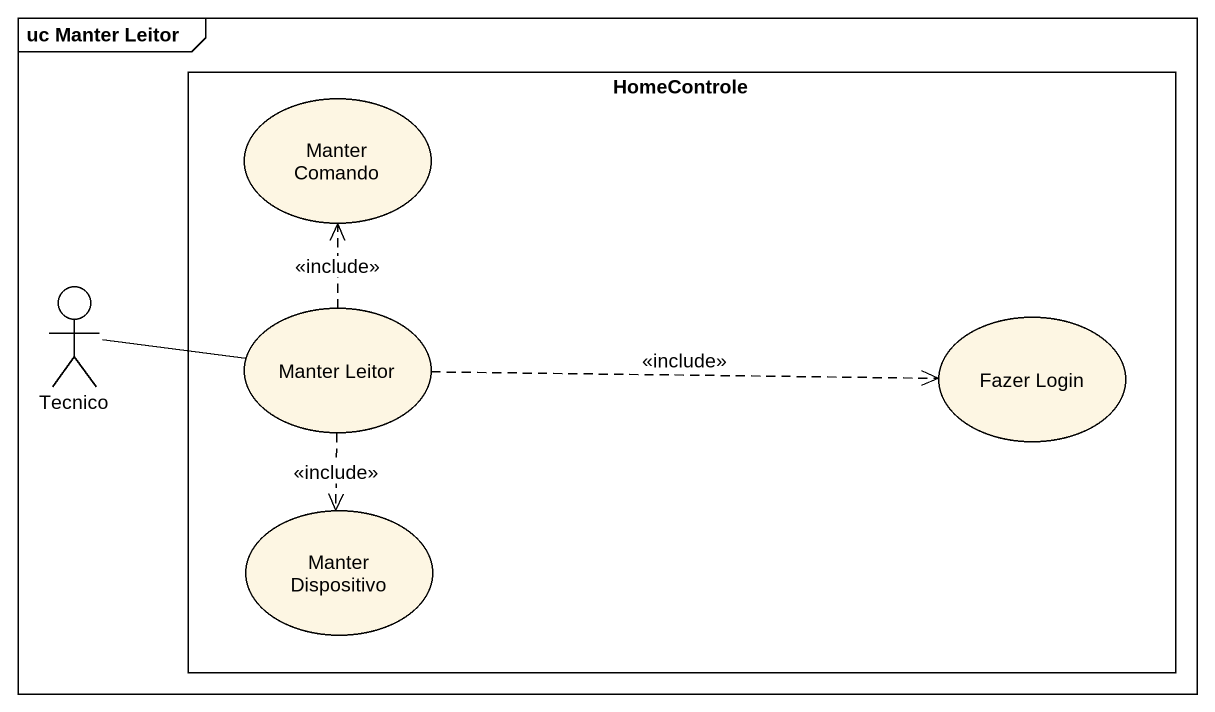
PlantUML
@startuml
mainframe uc Manter Leitor
rectangle HomeControle {
  usecase "Manter Comando" as Manter_Comando
  usecase "Manter Leitor" as Manter_Leitor
  usecase "Fazer Login" as Fazer_Login
  usecase "Manter Dispositivo" as Manter_Dispositivo
}
actor Tecnico
Tecnico -right- Manter_Leitor
Manter_Leitor .up.> Manter_Comando : <<include>>
Manter_Leitor .right.> Fazer_Login : <<include>>
Manter_Leitor ..> Manter_Dispositivo : <<include>>
@enduml
